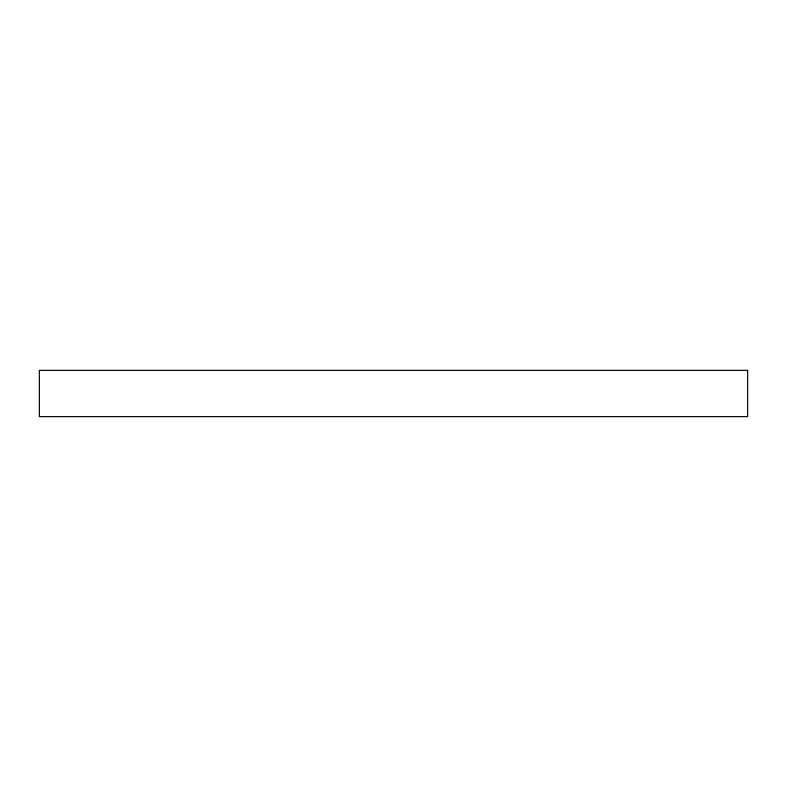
<?xml version="1.0" encoding="UTF-8"?>
<svg xmlns="http://www.w3.org/2000/svg" width="787" height="787" viewBox="0 0 787 787"><rect width="100%" height="100%" fill="white"/><g stroke="black" fill="none" stroke-linecap="round" stroke-linejoin="round"><path stroke-width="1.18" d="M747.65 370.362L39.35 370.362L39.35 416.638L747.65 416.638L747.65 370.362"/></g></svg>
